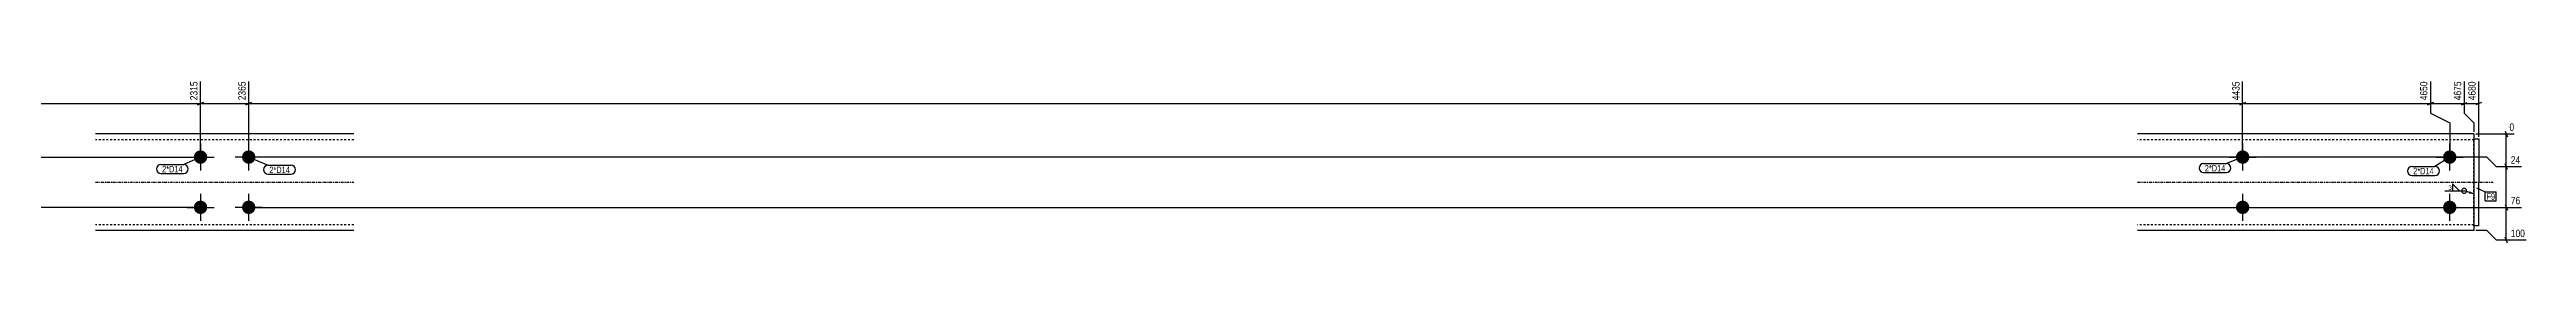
# Model space of a CAD drawing. Header units: millimetres. Extents: x 5 to 26064, y -8 to 641.
# Drawn here: x 2215 to 4786, y 5 to 174 of the extents above; entities that cross this region are included whole.
import ezdxf

# ---------------------------------------------------------------- set-up
doc = ezdxf.new("R2010")
doc.units = ezdxf.units.MM
doc.linetypes.add('DXK_LINE_DOT2', pattern=[3.9198, 1.9599, -1.9599])
doc.linetypes.add('DXK_LINE_DOT3', pattern=[5.9187, 2.979, -0.9799, 0.9799, -0.9799])
for name, color, linetype in [('MÅLSÆTNING', 7, 'Continuous'), ('STÅL', 7, 'Continuous'), ('TEKST', 7, 'Continuous')]:
    doc.layers.add(name, color=color, linetype=linetype)
doc.styles.add('Arial Narrow', font='ARIALN.TTF', dxfattribs={"height": 0.2})

msp = doc.modelspace()

# ---------------------------------------------------------------- hatches: boundary and pattern name
at = {"layer": 'STÅL', "linetype": 'Continuous'}
for points in [[(2371.6, 100.8, -1), (2371.6, 86.8, -1)], [(2421.6, 86.8, -1), (2421.6, 100.8, -1)], [(4491.6, 100.8, -1), (4491.6, 86.8, -1)], [(4706.6, 100.8, -1), (4706.6, 86.8, -1)], [(2371.6, 48.8, -1), (2371.6, 34.8, -1)], [(2421.6, 34.8, -1), (2421.6, 48.8, -1)], [(4491.6, 48.8, -1), (4491.6, 34.8, -1)], [(4706.6, 48.8, -1), (4706.6, 34.8, -1)]]:
    msp.add_hatch(color=96, dxfattribs=at).paths.add_polyline_path(points)
at = {"layer": 'TEKST', "linetype": 'Continuous'}
msp.add_hatch(color=3, dxfattribs=at).paths.add_polyline_path([(4727.3, 58.5), (4731.7, 55.8), (4726.5, 56.1)])

# ---------------------------------------------------------------- linework, layer by layer
at = {"layer": 'MÅLSÆTNING', "color": 7, "linetype": 'Continuous'}
for p, q in [((2371.6, 95.8), (2371.6, 172.1)), ((2371.6, 95.8), (2371.6, 172.1)), ((2421.6, 95.8), (2421.6, 172.1)), ((2421.6, 95.8), (2421.6, 172.1)), ((4491.6, 95.8), (4491.6, 172.1)), ((4491.6, 95.8), (4491.6, 172.1)), ((4686.6, 172.1), (4686.6, 139.2)), ((4721.7, 172.1), (4721.7, 139.2)), ((4736.7, 114.8), (4736.7, 172.1)), ((301.6, 149.2), (2371.6, 149.2)), ((2374.6, 150.4), (2368.6, 148)), ((2368.6, 148), (2374.6, 150.4)), ((2371.6, 149.2), (2421.6, 149.2)), ((2424.6, 150.4), (2418.6, 148)), ((2418.6, 148), (2424.6, 150.4)), ((2421.6, 149.2), (4491.6, 149.2)), ((4494.6, 150.4), (4488.6, 148)), ((4488.6, 148), (4494.6, 150.4)), ((4491.6, 149.2), (4686.6, 149.2)), ((4683.6, 148), (4689.6, 150.4)), ((4686.6, 139.2), (4706.6, 129.2)), ((4706.6, 129.2), (4706.6, 95.8)), ((4706.6, 129.2), (4706.6, 95.8)), ((4718.7, 148), (4724.7, 150.4)), ((4721.7, 139.2), (4731.7, 129.2)), ((4731.7, 129.2), (4731.7, 119.8)), ((4731.7, 129.2), (4731.7, 119.8)), ((4739.7, 150.4), (4733.7, 148)), ((4733.7, 117.8), (4773.4, 117.8)), ((4764, 120.8), (4766.4, 114.8)), ((4765.2, 83.8), (4765.2, 117.8)), ((45.7, 93.8), (2369.6, 93.8)), ((45.7, 93.8), (2369.6, 93.8)), ((4745.2, 93.8), (2423.6, 93.8)), ((4745.2, 93.8), (2423.6, 93.8)), ((4755.2, 83.8), (4745.2, 93.8)), ((4755.2, 83.8), (4745.2, 93.8)), ((4781.2, 83.8), (4755.2, 83.8)), ((4781.2, 83.8), (4755.2, 83.8)), ((4766.4, 80.8), (4764, 86.8)), ((4766.4, 80.8), (4764, 86.8)), ((2369.6, 41.8), (9.7, 41.8)), ((2369.6, 41.8), (9.7, 41.8)), ((2423.6, 41.8), (4781.2, 41.8)), ((4764, 44.8), (4766.4, 38.8)), ((4765.2, 7.8), (4765.2, 41.8)), ((4745.2, 17.8), (4733.7, 17.8)), ((4755.2, 7.8), (4745.2, 17.8)), ((4786.1, 7.8), (4755.2, 7.8)), ((4766.4, 4.8), (4764, 10.8))]:
    msp.add_line(p, q, dxfattribs=at)
at = {"layer": 'STÅL', "color": 2, "linetype": 'Continuous'}
for p, q in [((2530.6, 117.8), (2262.6, 117.8)), ((4731.7, 117.8), (4382.6, 117.8)), ((4731.7, 114.3), (4731.6, 17.8)), ((4731.7, 117.8), (4731.7, 116.9)), ((4731.7, 116.9), (4731.7, 114.3)), ((4731.7, 112.8), (4736.7, 112.8)), ((4736.7, 112.8), (4736.6, 22.8)), ((2530.6, 17.8), (2262.6, 17.8)), ((4731.6, 17.8), (4382.6, 17.8)), ((4736.6, 22.8), (4731.6, 22.8))]:
    msp.add_line(p, q, dxfattribs=at)
at = {"layer": 'STÅL', "color": 7, "linetype": 'DXK_LINE_DOT2'}
for p, q in [((2530.6, 111.8), (2262.6, 111.8)), ((4731.7, 111.8), (4382.6, 111.8)), ((4731.6, 22.8), (4731.7, 112.8)), ((2530.6, 23.8), (2262.6, 23.8)), ((4731.6, 23.8), (4382.6, 23.8))]:
    msp.add_line(p, q, dxfattribs=at)
at = {"layer": 'STÅL', "color": 96, "linetype": 'Continuous'}
for p, q in [((2371.6, 107.8), (2371.6, 79.8)), ((2421.6, 79.8), (2421.6, 107.8)), ((4491.6, 107.8), (4491.6, 79.8)), ((4706.6, 79.8), (4706.6, 107.8)), ((2357.6, 93.8), (2385.6, 93.8)), ((2435.6, 93.8), (2407.6, 93.8)), ((4477.6, 93.8), (4505.6, 93.8)), ((4692.6, 93.8), (4720.6, 93.8)), ((2371.6, 55.8), (2371.6, 27.8)), ((2421.6, 27.8), (2421.6, 55.8)), ((4491.6, 55.8), (4491.6, 27.8)), ((4706.6, 27.8), (4706.6, 55.8)), ((2357.6, 41.8), (2385.6, 41.8)), ((2435.6, 41.8), (2407.6, 41.8)), ((4477.6, 41.8), (4505.6, 41.8)), ((4692.6, 41.8), (4720.6, 41.8))]:
    msp.add_line(p, q, dxfattribs=at)
at = {"layer": 'STÅL', "color": 7, "linetype": 'DXK_LINE_DOT3'}
for p, q in [((2262.6, 67.8), (2530.6, 67.8)), ((4382.6, 67.8), (4751.7, 67.8))]:
    msp.add_line(p, q, dxfattribs=at)
at = {"layer": 'TEKST', "color": 3, "linetype": 'Continuous'}
msp.add_line((4731.7, 55.8), (4721.6, 58.9), dxfattribs=at)
msp.add_arc((4721.6, 58.9), 2.5, 270, 90, dxfattribs=at)

# ---------------------------------------------------------------- next in the draw order: wipeouts: each hides what was drawn before it
at = {"color": 0, "linetype": 'Continuous'}
for points in [[(2370, 173.7), (2358.8, 173.7), (2358.8, 151), (2370, 151)], [(2420, 173.7), (2408.8, 173.7), (2408.8, 151), (2420, 151)], [(4490, 173.7), (4478.8, 173.7), (4478.8, 151), (4490, 151)], [(4685, 173.7), (4673.8, 173.7), (4673.8, 151), (4685, 151)], [(4775, 119.4), (4775, 130.6), (4767, 130.6), (4767, 119.4)], [(4781.4, 43.4), (4781.4, 54.6), (4768.4, 54.6), (4768.4, 43.4)], [(4786.2, 9.4), (4786.2, 20.6), (4768.4, 20.6), (4768.4, 9.4)]]:
    msp.add_wipeout(points, dxfattribs=at).dxf.layer = 'MÅLSÆTNING'
at = {"color": 0}
for points in [[(2353, 78), (2353, 85), (2331.7, 85), (2331.7, 78)], [(2464.3, 77.2), (2464.3, 84.2), (2443, 84.2), (2443, 77.2)], [(4473.6, 78.9), (4473.6, 85.9), (4452.3, 85.9), (4452.3, 78.9)], [(4690, 76), (4690, 83), (4668.7, 83), (4668.7, 76)], [(4708.5, 59.5), (4708.5, 65.3), (4704.7, 65.3), (4704.7, 59.5)]]:
    msp.add_wipeout(points, dxfattribs=at).dxf.layer = 'TEKST'

# ---------------------------------------------------------------- next in the draw order: linework, layer by layer
at = {"layer": 'MÅLSÆTNING', "color": 7, "linetype": 'Continuous'}
for p, q in [((4686.6, 172.1), (4686.6, 139.2)), ((4689.6, 150.4), (4683.6, 148)), ((4686.6, 149.2), (4721.7, 149.2)), ((4686.6, 139.2), (4706.6, 129.2)), ((4765.2, 41.8), (4765.2, 83.8)), ((2423.6, 41.8), (4781.2, 41.8)), ((4764, 44.8), (4766.4, 38.8))]:
    msp.add_line(p, q, dxfattribs=at)
at = {"layer": 'TEKST', "color": 3, "linetype": 'Continuous'}
for p, q in [((4701.6, 58.9), (4721.6, 58.9)), ((4716.7, 58.9), (4709.5, 66.1)), ((4709.5, 66.1), (4709.5, 58.9)), ((4709.5, 58.9), (4716.7, 58.9))]:
    msp.add_line(p, q, dxfattribs=at)
msp.add_arc((4721.6, 58.9), 2.5, 90, 270, dxfattribs=at)

# ---------------------------------------------------------------- next in the draw order: texts
at = {"layer": 'MÅLSÆTNING', "color": 3, "linetype": 'Continuous', "style": 'Arial Narrow'}
for s, p in [('2315', (2368.4, 152.6)), ('2365', (2418.4, 152.6)), ('4435', (4488.4, 152.6)), ('4650', (4683.4, 152.6))]:
    msp.add_text(s, height=7.64, rotation=90.0002, dxfattribs=at).set_placement(p)
for s, p in [('0', (4768.6, 121)), ('76', (4770, 45)), ('100', (4770, 11))]:
    msp.add_text(s, height=7.64, dxfattribs=at).set_placement(p)
at = {"layer": 'TEKST', "color": 3, "style": 'Arial Narrow'}
msp.add_text('3', height=4.77, dxfattribs=at).set_placement((4705.1, 59.9))

# ---------------------------------------------------------------- next in the draw order: wipeouts: each hides what was drawn before it
at = {"color": 0}
for points in [[(2353, 78), (2353, 85), (2331.7, 85), (2331.7, 78)], [(2464.3, 77.2), (2464.3, 84.2), (2443, 84.2), (2443, 77.2)], [(4473.6, 78.9), (4473.6, 85.9), (4452.3, 85.9), (4452.3, 78.9)], [(4690, 76), (4690, 83), (4668.7, 83), (4668.7, 76)]]:
    msp.add_wipeout(points, dxfattribs=at).dxf.layer = 'TEKST'

# ---------------------------------------------------------------- next in the draw order: linework, layer by layer
at = {"layer": 'TEKST', "color": 7, "linetype": 'Continuous'}
for p, q in [((2330.5, 86.2), (2354.2, 86.2)), ((2371.6, 93.8), (2354.2, 86.2)), ((2421.6, 93.8), (2441.8, 85.4)), ((2441.8, 85.4), (2465.5, 85.4)), ((4451.1, 87.1), (4474.8, 87.1)), ((4451.1, 77.7), (4474.8, 77.7)), ((4491.6, 93.8), (4474.8, 87.1)), ((4667.5, 84.2), (4691.2, 84.2)), ((4706.6, 93.8), (4691.2, 84.2)), ((2330.5, 76.8), (2354.2, 76.8)), ((2441.8, 76), (2465.5, 76)), ((4667.5, 74.8), (4691.2, 74.8))]:
    msp.add_line(p, q, dxfattribs=at)
for centre, start, end in [((2330.5, 81.5), 90, 270), ((2354.2, 81.5), 270, 90), ((2441.8, 80.7), 90, 270), ((2465.5, 80.7), 270, 90), ((4451.1, 82.4), 90, 270), ((4474.8, 82.4), 270, 90), ((4667.5, 79.5), 90, 270), ((4691.2, 79.5), 270, 90)]:
    msp.add_arc(centre, 4.7, start, end, dxfattribs=at)

# ---------------------------------------------------------------- next in the draw order: texts
at = {"layer": 'TEKST', "color": 3, "style": 'Arial Narrow'}
for p in [(2331.7, 78), (2443, 77.2), (4452.3, 78.9), (4668.7, 76)]:
    msp.add_text('2*D14', height=6.68, dxfattribs=at).set_placement(p)

# ---------------------------------------------------------------- next in the draw order: wipeouts: each hides what was drawn before it
at = {"color": 0, "linetype": 'Continuous'}
for points in [[(4720.1, 173.7), (4708.9, 173.7), (4708.9, 151), (4720.1, 151)], [(4781.4, 85.4), (4781.4, 96.6), (4768.4, 96.6), (4768.4, 85.4)]]:
    msp.add_wipeout(points, dxfattribs=at).dxf.layer = 'MÅLSÆTNING'
at = {"color": 0}
msp.add_wipeout([(4753.6, 49.6), (4753.6, 56.6), (4744.7, 56.6), (4744.7, 49.6)], dxfattribs=at).dxf.layer = 'TEKST'

# ---------------------------------------------------------------- next in the draw order: linework, layer by layer
at = {"layer": 'MÅLSÆTNING', "color": 7, "linetype": 'Continuous'}
for p, q in [((4721.7, 172.1), (4721.7, 139.2)), ((4718.7, 148), (4724.7, 150.4)), ((4721.7, 149.2), (4736.7, 149.2)), ((4721.7, 139.2), (4731.7, 129.2))]:
    msp.add_line(p, q, dxfattribs=at)

# ---------------------------------------------------------------- next in the draw order: texts
at = {"layer": 'MÅLSÆTNING', "color": 3, "linetype": 'Continuous', "style": 'Arial Narrow'}
msp.add_text('4675', height=7.64, rotation=90.0002, dxfattribs=at).set_placement((4718.5, 152.6))
msp.add_text('24', height=7.64, dxfattribs=at).set_placement((4770, 87))

# ---------------------------------------------------------------- next in the draw order: wipeouts: each hides what was drawn before it
at = {"color": 0}
msp.add_wipeout([(4753.6, 49.6), (4753.6, 56.6), (4744.7, 56.6), (4744.7, 49.6)], dxfattribs=at).dxf.layer = 'TEKST'

# ---------------------------------------------------------------- next in the draw order: linework, layer by layer
at = {"layer": 'TEKST', "color": 7, "linetype": 'Continuous'}
for p, q in [((4734.4, 61.9), (4743.5, 57.8)), ((4743.5, 57.8), (4754.8, 57.8)), ((4743.5, 48.4), (4743.5, 57.8)), ((4754.8, 48.4), (4754.8, 57.8)), ((4743.5, 48.4), (4754.8, 48.4))]:
    msp.add_line(p, q, dxfattribs=at)

# ---------------------------------------------------------------- next in the draw order: texts
at = {"layer": 'TEKST', "color": 3, "style": 'Arial Narrow'}
msp.add_text('F9', height=6.68, dxfattribs=at).set_placement((4744.7, 49.6))

# ---------------------------------------------------------------- next in the draw order: wipeouts: each hides what was drawn before it
at = {"color": 0, "linetype": 'Continuous'}
msp.add_wipeout([(4735.1, 173.7), (4723.9, 173.7), (4723.9, 151), (4735.1, 151)], dxfattribs=at).dxf.layer = 'MÅLSÆTNING'

# ---------------------------------------------------------------- next in the draw order: texts
at = {"layer": 'MÅLSÆTNING', "color": 3, "linetype": 'Continuous', "style": 'Arial Narrow'}
msp.add_text('4680', height=7.64, rotation=90.0002, dxfattribs=at).set_placement((4733.5, 152.6))

doc.saveas('drawing.dxf')
